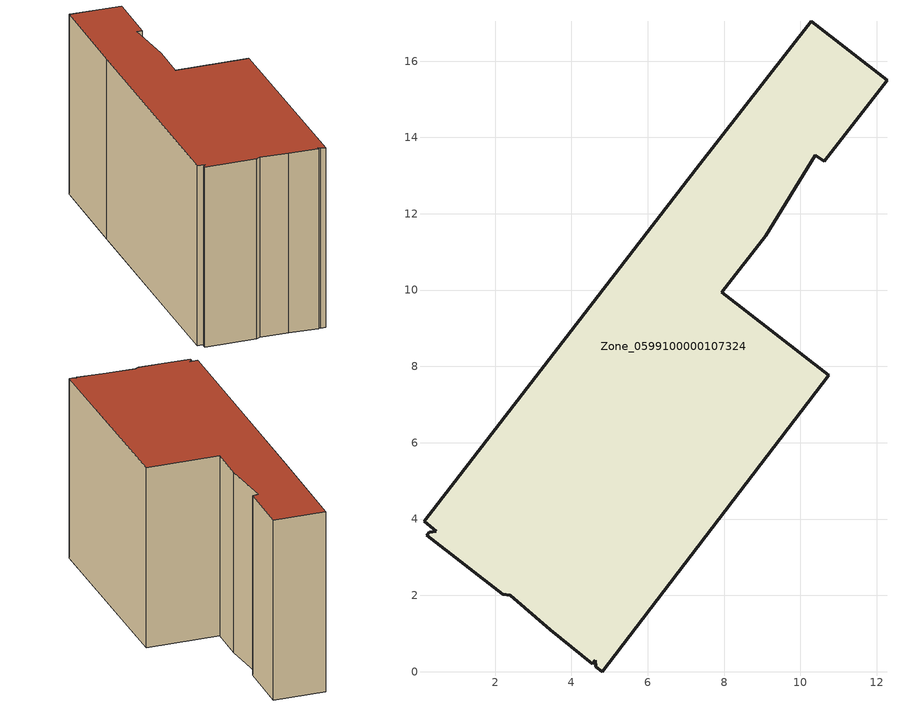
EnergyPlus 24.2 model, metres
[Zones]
Zone_0599100000107324
 floor ground (C_G): 0.21,3.58 0.28,3.66 0.45,3.68 0.15,3.94 7.27,13.17 10.28,17.04 12.27,15.49 10.62,13.38 10.39,13.53 9.09,11.42 7.94,9.94 10.74,7.77 4.81,0 4.63,0.14 4.62,0.29 4.55,0.2 3.45,1.1 2.4,2 2.21,2.03 z3.18
 wall outside (C_F): 0.21,3.58 2.21,2.03 2.4,2 3.45,1.1 4.55,0.2 4.62,0.29 4.63,0.14 4.81,0 10.74,7.77 7.94,9.94 9.09,11.42 10.39,13.53 10.62,13.38 12.27,15.49 10.28,17.04 7.27,13.17 0.15,3.94 0.45,3.68 0.28,3.66 0.21,3.58 z3.18:12.23
 roof outside (C_R): 0.28,3.66 0.21,3.58 2.21,2.03 2.4,2 3.45,1.1 4.55,0.2 4.62,0.29 4.63,0.14 4.81,0 10.74,7.77 7.94,9.94 9.09,11.42 10.39,13.53 10.62,13.38 12.27,15.49 10.28,17.04 7.27,13.17 0.15,3.94 0.45,3.68 z12.23
[BUILDING]
Pand.0599100000107324: North Axis=0; Terrain=City; Loads Convergence Tolerance Value=0.04; Temperature Convergence Tolerance Value=0.4; Solar Distribution=FullExterior; Maximum Number of Warmup Days=25; Minimum Number of Warmup Days=1
[Site:Location]
Rotterdam.The.Hague.AP_ZH_NLD Design_Conditions: Latitude=51.96; Longitude=4.45; Time Zone=1; Elevation=-4.5
[SITE:GROUNDTEMPERATURE:BUILDINGSURFACE]
18, 18, 18, 18, 18, 18, 18, 18, 18, 18, 18, 18
[MATERIAL] Thermal Absorptance=0.9; Solar Absorptance=0.7; Visible Absorptance=0.7
Name | Roughness | Thickness | Conductivity | Density | Specific Heat
G.TI.1946 | MediumSmooth | 0.15 | 1 | 540 | 1210
F.TI.1946 | Rough | 0.3 | 0.857143 | 1920 | 840
R.TI.1946 | MediumRough | 0.2 | 0.1 | 1500 | 1000
[CONSTRUCTION]
C_G: G.TI.1946
C_F: F.TI.1946
C_R: R.TI.1946
[ZONE]
Zone_0599100000107324: Type=1; Multiplier=1; Ceiling Height=Autocalculate; Volume=Autocalculate; Floor Area=autocalculate; Part of Total Floor Area=Yes
[ZONEINFILTRATION:DESIGNFLOWRATE]
Infil_Zone_0599100000107324: Zone or ZoneList or Space or SpaceList=Zone_0599100000107324; Schedule=AlwaysOn; Design Flow Rate Calculation Method=Flow/Area; Flow Rate per Floor Area=0.003; Constant Term Coefficient=1; Temperature Term Coefficient=0; Velocity Term Coefficient=0; Velocity Squared Term Coefficient=0
[HVACTEMPLATE:ZONE:IDEALLOADSAIRSYSTEM]
Zone_0599100000107324: Maximum Heating Supply Air Temperature=50; Minimum Cooling Supply Air Temperature=13; Maximum Heating Supply Air Humidity Ratio=0.0156; Minimum Cooling Supply Air Humidity Ratio=0.0077; Heating Limit=NoLimit; Cooling Limit=NoLimit; Dehumidification Control Type=ConstantSensibleHeatRatio; Cooling Sensible Heat Ratio=0.7; Dehumidification Setpoint=60; Humidification Control Type=None; Humidification Setpoint=30; Outdoor Air Method=None; Outdoor Air Flow Rate per Person=0.00944; Outdoor Air Flow Rate per Zone Floor Area=0; Outdoor Air Flow Rate per Zone=0; Demand Controlled Ventilation Type=None; Outdoor Air Economizer Type=NoEconomizer; Heat Recovery Type=None; Sensible Heat Recovery Effectiveness=0.7; Latent Heat Recovery Effectiveness=0.65
[ZONECONTROL:THERMOSTAT]
ThermostatControl_Zone_0599100000107324: Zone or ZoneList=Zone_0599100000107324; Control Type Schedule=DualSetpointControlType; Control 1=Thermostat_Zone_0599100000107324; Temperature Difference Between Cutout And Setpoint=0
[THERMOSTATSETPOINT:DUALSETPOINT]
Thermostat_Zone_0599100000107324: Heating Setpoint Temperature Schedule=HeatingSetpoint_Zone_0599100000107324; Cooling Setpoint Temperature Schedule=CoolingSetpoint_Zone_0599100000107324
[SCHEDULE:COMPACT]
HeatingSetpoint_Zone_0599100000107324: Through: 12/31, For: AllDays, Until: 24:00, 21
CoolingSetpoint_Zone_0599100000107324: Through: 12/31, For: AllDays, Until: 24:00, 24
DualSetpointControlType: Through: 12/31, For: AllDays, Until: 24:00, 4
AlwaysOn: Through: 12/31, For: AllDays, Until: 24:00, 1
